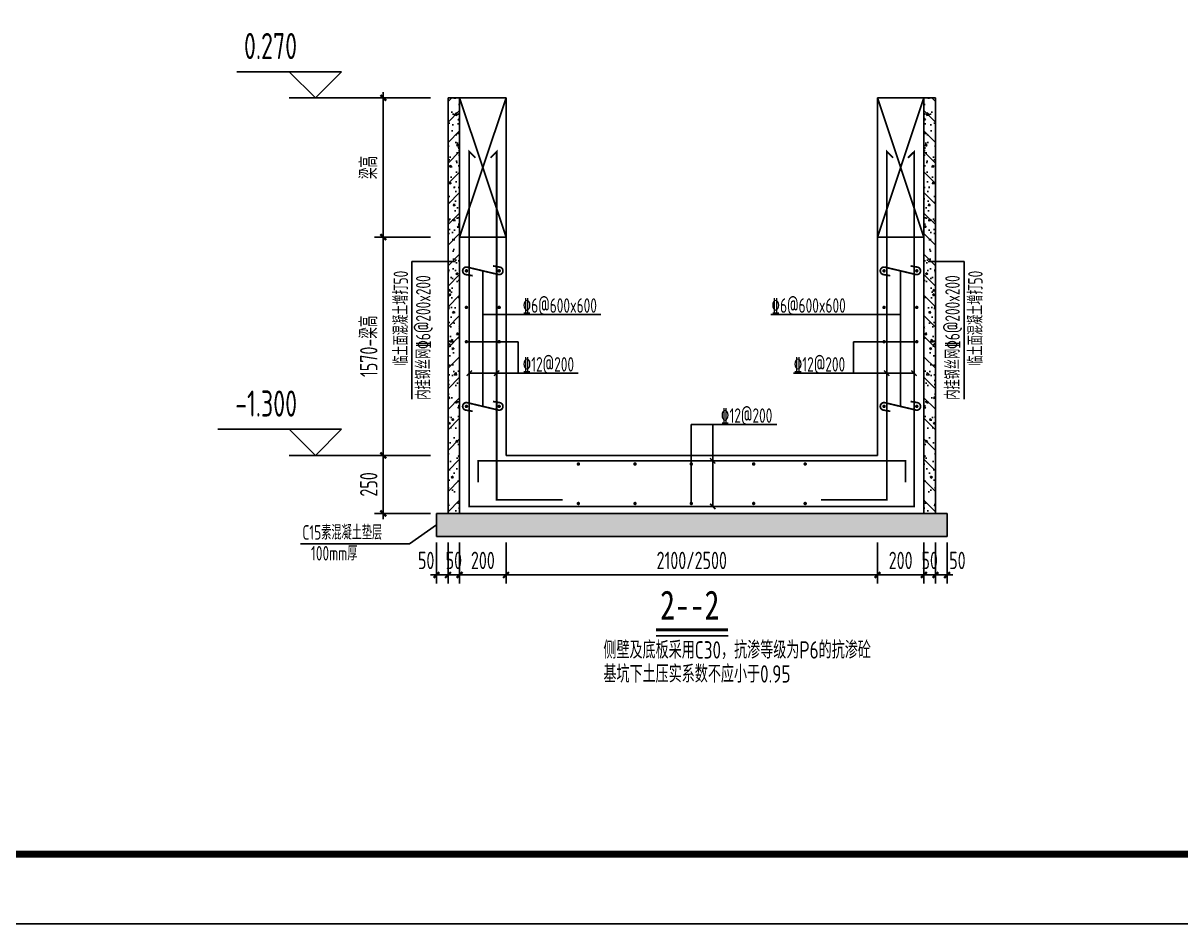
# Model space of a CAD drawing. Extents: x 8268344 to 8869063, y 669070 to 951310.
# Drawn here: x 8668349 to 8688299, y 880030 to 895549 of the extents above; entities that cross this region are included whole.
import ezdxf
from ezdxf.enums import TextEntityAlignment as Align

# ---------------------------------------------------------------- set-up
doc = ezdxf.new("R2010")
doc.units = 0
doc.header["$LTSCALE"] = 1000
doc.layers.get('0').update_dxf_attribs({"linetype": 'CONTINUOUS'})
doc.layers.get('Defpoints').update_dxf_attribs({"linetype": 'CONTINUOUS'})
for name, color, linetype in [('DIM', 3, 'CONTINUOUS'), ('DIM_SYMB', 3, 'CONTINUOUS'), ('HATCH', 254, 'CONTINUOUS'), ('PUB_TEXT', 7, 'CONTINUOUS'), ('PUB_TITLE', 255, 'CONTINUOUS'), ('REIN', 1, 'CONTINUOUS'), ('TEXT', 7, 'CONTINUOUS'), ('THIN', 7, 'CONTINUOUS')]:
    doc.layers.add(name, color=color, linetype=linetype)
doc.styles.add('-宋体', font='', dxfattribs={"width": 0.8})
doc.styles.add('TSSD_Dimension', font='Tssdeng.shx', dxfattribs={"width": 0.7, "bigfont": 'tssdchn.shx'})
doc.styles.add('TSSD_Label', font='Tssdeng.shx', dxfattribs={"width": 0.7, "bigfont": 'hztxt.shx'})
doc.styles.add('TSSD_REIN', font='Tssdeng.shx', dxfattribs={"width": 0.7, "bigfont": 'hztxt.shx'})
doc.styles.get('-宋体').set_extended_font_data('SimSun')
doc.dimstyles.new('TSSD_100_100', dxfattribs={"dimtxt": 300, "dimasz": 100, "dimexe": 150, "dimexo": 100, "dimgap": 100, "dimtad": 1, "dimdec": 0, "dimzin": 0, "dimdsep": 46, "dimtxsty": 'TSSD_Dimension', "dimblk": 'ARCHTICK', "dimcen": 0, "dimdle": 100, "dimclrt": 7, "dimadec": 0, "dimazin": 0, "dimtfac": 1, "dimtdec": 0, "dimtix": 1, "dimtmove": 2, "dimatfit": 3, "dimfxl": 0, "dimtolj": 1, "dimtzin": 0, "dimarcsym": 0})

# ---------------------------------------------------------------- blocks, each defined once
blk = doc.blocks.new('_ArchTick')
at = {"color": 0, "linetype": 'ByBlock', "const_width": 0.4}
blk.add_lwpolyline([(-0.5, -0.5), (0.5, 0.5)], dxfattribs=at)
blk = doc.blocks.new('*D800')
at = {"layer": 'Defpoints', "color": 0}
for p in [(8675471, 888101), (8674555, 887101), (8675471, 887101)]:
    blk.add_point(p, dxfattribs=at)
at = {"layer": 'DIM', "color": 0, "lineweight": -2}
for p, q in [((8674555, 888201), (8674555, 887001)), ((8675371, 888101), (8674405, 888101)), ((8675371, 887101), (8674405, 887101))]:
    blk.add_line(p, q, dxfattribs=at)
at = {"layer": 'DIM', "color": 0, "lineweight": -2, "xscale": 100, "yscale": 100, "zscale": 100}
for p, rotation in [((8674555, 888101), 90), ((8674555, 887101), 270)]:
    blk.add_blockref('_ArchTick', p, dxfattribs=dict(at, rotation=rotation))
at = {"layer": 'DIM', "color": 7, "insert": (8674305, 887601), "char_height": 300, "attachment_point": 5, "rotation": 90, "style": 'TSSD_Dimension'}
blk.add_mtext('\\A1;250', dxfattribs=at)
blk = doc.blocks.new('*D801')
at = {"layer": 'Defpoints', "color": 0}
for p in [(8675471, 891861), (8674555, 888101), (8675471, 888101)]:
    blk.add_point(p, dxfattribs=at)
at = {"layer": 'DIM', "color": 0, "lineweight": -2}
for p, q in [((8675371, 891861), (8674405, 891861)), ((8674555, 891961), (8674555, 888001)), ((8675371, 888101), (8674405, 888101))]:
    blk.add_line(p, q, dxfattribs=at)
at = {"layer": 'DIM', "color": 0, "lineweight": -2, "xscale": 100, "yscale": 100, "zscale": 100}
for p, rotation in [((8674555, 891861), 90), ((8674555, 888101), 270)]:
    blk.add_blockref('_ArchTick', p, dxfattribs=dict(at, rotation=rotation))
at = {"layer": 'DIM', "color": 7, "insert": (8674305, 889981), "char_height": 300, "attachment_point": 5, "rotation": 90, "style": 'TSSD_Dimension'}
blk.add_mtext('\\A1;1570-梁高', dxfattribs=at)
blk = doc.blocks.new('*D802')
at = {"layer": 'Defpoints', "color": 0}
for p in [(8675471, 894261), (8674555, 891861), (8675471, 891861)]:
    blk.add_point(p, dxfattribs=at)
at = {"layer": 'DIM', "color": 0, "lineweight": -2}
for p, q in [((8675371, 894261), (8674405, 894261)), ((8674555, 894361), (8674555, 891761)), ((8675371, 891861), (8674405, 891861))]:
    blk.add_line(p, q, dxfattribs=at)
at = {"layer": 'DIM', "color": 0, "lineweight": -2, "xscale": 100, "yscale": 100, "zscale": 100}
for p, rotation in [((8674555, 894261), 90), ((8674555, 891861), 270)]:
    blk.add_blockref('_ArchTick', p, dxfattribs=dict(at, rotation=rotation))
at = {"layer": 'DIM', "color": 7, "insert": (8674305, 893061), "char_height": 300, "attachment_point": 5, "rotation": 90, "style": 'TSSD_Dimension'}
blk.add_mtext('\\A1;梁高', dxfattribs=at)
blk = doc.blocks.new('*D803')
at = {"layer": 'Defpoints', "color": 0}
for p in [(8683071, 886701), (8683871, 886701), (8683071, 886041)]:
    blk.add_point(p, dxfattribs=at)
at = {"layer": 'DIM', "color": 0, "lineweight": -2}
for p, q in [((8683071, 886601), (8683071, 885891)), ((8683871, 886601), (8683871, 885891)), ((8683971, 886041), (8682971, 886041))]:
    blk.add_line(p, q, dxfattribs=at)
at = {"layer": 'DIM', "color": 0, "lineweight": -2, "xscale": 100, "yscale": 100, "zscale": 100, "rotation": 180}
blk.add_blockref('_ArchTick', (8683071, 886041), dxfattribs=at)
at = {"layer": 'DIM', "color": 0, "lineweight": -2, "xscale": 100, "yscale": 100, "zscale": 100}
blk.add_blockref('_ArchTick', (8683871, 886041), dxfattribs=at)
at = {"layer": 'DIM', "color": 7, "insert": (8683471, 886291), "char_height": 300, "attachment_point": 5, "style": 'TSSD_Dimension'}
blk.add_mtext('\\A1;200', dxfattribs=at)
blk = doc.blocks.new('*D804')
at = {"layer": 'Defpoints', "color": 0}
for p in [(8676671, 886701), (8683071, 886701), (8676671, 886041)]:
    blk.add_point(p, dxfattribs=at)
at = {"layer": 'DIM', "color": 0, "lineweight": -2}
for p, q in [((8676671, 886601), (8676671, 885891)), ((8683071, 886601), (8683071, 885891)), ((8683171, 886041), (8676571, 886041))]:
    blk.add_line(p, q, dxfattribs=at)
at = {"layer": 'DIM', "color": 0, "lineweight": -2, "xscale": 100, "yscale": 100, "zscale": 100, "rotation": 180}
blk.add_blockref('_ArchTick', (8676671, 886041), dxfattribs=at)
at = {"layer": 'DIM', "color": 0, "lineweight": -2, "xscale": 100, "yscale": 100, "zscale": 100}
blk.add_blockref('_ArchTick', (8683071, 886041), dxfattribs=at)
at = {"layer": 'DIM', "color": 7, "insert": (8679871, 886291), "char_height": 300, "attachment_point": 5, "style": 'TSSD_Dimension'}
blk.add_mtext('\\A1;2100/2500', dxfattribs=at)
blk = doc.blocks.new('*D805')
at = {"layer": 'Defpoints', "color": 0}
for p in [(8675671, 886701), (8675871, 886701), (8675671, 886041)]:
    blk.add_point(p, dxfattribs=at)
at = {"layer": 'DIM', "color": 0, "lineweight": -2}
for p, q in [((8675671, 886601), (8675671, 885891)), ((8675871, 886601), (8675871, 885891)), ((8675671, 886041), (8675571, 886041)), ((8675871, 886041), (8675671, 886041)), ((8675871, 886041), (8675971, 886041))]:
    blk.add_line(p, q, dxfattribs=at)
at = {"layer": 'DIM', "color": 0, "lineweight": -2, "xscale": 100, "yscale": 100, "zscale": 100}
blk.add_blockref('_ArchTick', (8675671, 886041), dxfattribs=at)
at = {"layer": 'DIM', "color": 0, "lineweight": -2, "xscale": 100, "yscale": 100, "zscale": 100, "rotation": 180}
blk.add_blockref('_ArchTick', (8675871, 886041), dxfattribs=at)
at = {"layer": 'DIM', "color": 7, "insert": (8675771, 886291), "char_height": 300, "attachment_point": 5, "style": 'TSSD_Dimension'}
blk.add_mtext('\\A1;50', dxfattribs=at)
blk = doc.blocks.new('*D806')
at = {"layer": 'Defpoints', "color": 0}
for p in [(8684071, 886701), (8684271, 886701), (8684271, 886041)]:
    blk.add_point(p, dxfattribs=at)
at = {"layer": 'DIM', "color": 0, "lineweight": -2}
for p, q in [((8684071, 886601), (8684071, 885891)), ((8684271, 886601), (8684271, 885891)), ((8683971, 886041), (8684371, 886041))]:
    blk.add_line(p, q, dxfattribs=at)
at = {"layer": 'DIM', "color": 0, "lineweight": -2, "xscale": 100, "yscale": 100, "zscale": 100, "rotation": 180}
blk.add_blockref('_ArchTick', (8684071, 886041), dxfattribs=at)
at = {"layer": 'DIM', "color": 0, "lineweight": -2, "xscale": 100, "yscale": 100, "zscale": 100}
blk.add_blockref('_ArchTick', (8684271, 886041), dxfattribs=at)
at = {"layer": 'DIM', "color": 7, "insert": (8684449, 886291), "char_height": 300, "attachment_point": 5, "style": 'TSSD_Dimension'}
blk.add_mtext('\\A1;50', dxfattribs=at)
blk = doc.blocks.new('*D807')
at = {"layer": 'Defpoints', "color": 0}
for p in [(8675471, 886701), (8675671, 886701), (8675671, 886041)]:
    blk.add_point(p, dxfattribs=at)
at = {"layer": 'DIM', "color": 0, "lineweight": -2}
for p, q in [((8675471, 886601), (8675471, 885891)), ((8675671, 886601), (8675671, 885891)), ((8675371, 886041), (8675771, 886041))]:
    blk.add_line(p, q, dxfattribs=at)
at = {"layer": 'DIM', "color": 0, "lineweight": -2, "xscale": 100, "yscale": 100, "zscale": 100, "rotation": 180}
blk.add_blockref('_ArchTick', (8675471, 886041), dxfattribs=at)
at = {"layer": 'DIM', "color": 0, "lineweight": -2, "xscale": 100, "yscale": 100, "zscale": 100}
blk.add_blockref('_ArchTick', (8675671, 886041), dxfattribs=at)
at = {"layer": 'DIM', "color": 7, "insert": (8675294, 886291), "char_height": 300, "attachment_point": 5, "style": 'TSSD_Dimension'}
blk.add_mtext('\\A1;50', dxfattribs=at)
blk = doc.blocks.new('*D808')
at = {"layer": 'Defpoints', "color": 0}
for p in [(8675871, 886701), (8676671, 886701), (8675871, 886041)]:
    blk.add_point(p, dxfattribs=at)
at = {"layer": 'DIM', "color": 0, "lineweight": -2}
for p, q in [((8675871, 886601), (8675871, 885891)), ((8676671, 886601), (8676671, 885891)), ((8676771, 886041), (8675771, 886041))]:
    blk.add_line(p, q, dxfattribs=at)
at = {"layer": 'DIM', "color": 0, "lineweight": -2, "xscale": 100, "yscale": 100, "zscale": 100, "rotation": 180}
blk.add_blockref('_ArchTick', (8675871, 886041), dxfattribs=at)
at = {"layer": 'DIM', "color": 0, "lineweight": -2, "xscale": 100, "yscale": 100, "zscale": 100}
blk.add_blockref('_ArchTick', (8676671, 886041), dxfattribs=at)
at = {"layer": 'DIM', "color": 7, "insert": (8676271, 886291), "char_height": 300, "attachment_point": 5, "style": 'TSSD_Dimension'}
blk.add_mtext('\\A1;200', dxfattribs=at)
blk = doc.blocks.new('*D809')
at = {"layer": 'Defpoints', "color": 0}
for p in [(8683871, 886701), (8684071, 886701), (8683871, 886041)]:
    blk.add_point(p, dxfattribs=at)
at = {"layer": 'DIM', "color": 0, "lineweight": -2}
for p, q in [((8683871, 886601), (8683871, 885891)), ((8684071, 886601), (8684071, 885891)), ((8683871, 886041), (8683771, 886041)), ((8684071, 886041), (8683871, 886041)), ((8684071, 886041), (8684171, 886041))]:
    blk.add_line(p, q, dxfattribs=at)
at = {"layer": 'DIM', "color": 0, "lineweight": -2, "xscale": 100, "yscale": 100, "zscale": 100}
blk.add_blockref('_ArchTick', (8683871, 886041), dxfattribs=at)
at = {"layer": 'DIM', "color": 0, "lineweight": -2, "xscale": 100, "yscale": 100, "zscale": 100, "rotation": 180}
blk.add_blockref('_ArchTick', (8684071, 886041), dxfattribs=at)
at = {"layer": 'DIM', "color": 7, "insert": (8683971, 886291), "char_height": 300, "attachment_point": 5, "style": 'TSSD_Dimension'}
blk.add_mtext('\\A1;50', dxfattribs=at)

msp = doc.modelspace()

# ---------------------------------------------------------------- hatches: boundary and pattern name
at = {"layer": 'HATCH'}
h = msp.add_hatch(dxfattribs=at)
h.set_pattern_fill('ARMORED', color=256, scale=50, style=0)
h.set_pattern_definition([(50, (7719099.06, 640489.74), (358.63009, -31.37607), [37.5, -412.5]), (355, (7719099.06, 640489.74), (-69.37567, 376.09607), [30, -330]), (100.4514, (7719128.95, 640487.13), (289.25469, 344.71977), [31.8701, -350.57106]), (46.1842, (7719099.06, 640589.74), (533.62052, -82.7595), [56.25, -618.75]), (96.6356, (7719143.53, 640582.84), (467.33135, 487.05894), [47.80514, -525.8565]), (351.1842, (7719099.06, 640589.74), (467.33097, 487.0593), [45, -495]), (21, (7719149.06, 640564.74), (298.45353, -201.309445), [37.5, -412.5]), (326, (7719149.06, 640564.74), (121.65767, 362.57502), [30, -330]), (71.4514, (7719173.93, 640547.96), (420.11131, 161.26525), [31.8701, -350.57106]), (37.5, (7719099.06, 640489.74), (6.079928, 166.446927), [0, -326, 0, -335, 0, -331.25]), (7.5, (7719099.06, 640489.74), (131.53477, 197.205856), [0, -191, 0, -318.5, 0, -126.25]), (327.5, (7718987.56, 640489.74), (266.911218, -11.277436), [0, -125, 0, -390, 0, -517.5]), (317.5, (7718937.56, 640489.74), (291.593085, 50.05249), [0, -162.5, 0, -259, 0, -367.5]), (45, (7719099.06, 640489.74), (-176.776695, 176.776695), [])])
h.paths.add_polyline_path([(8675871.3, 894261.3), (8675671.3, 894261.3), (8675671.3, 887101.3), (8675871.3, 887101.3)])
h = msp.add_hatch(dxfattribs=at)
h.set_pattern_fill('ARMORED', color=256, scale=50, style=0)
h.set_pattern_definition([(130, (9640643.45, 640489.74), (-358.63009, -31.37607), [37.5, -412.5]), (185, (9640643.45, 640489.74), (69.37567, 376.09607), [30, -330]), (79.5486, (9640613.57, 640487.13), (-289.25469, 344.71977), [31.8701, -350.57106]), (133.8158, (9640643.45, 640589.74), (-533.62052, -82.7595), [56.25, -618.75]), (83.3644, (9640599, 640582.84), (-467.33135, 487.05894), [47.80514, -525.8565]), (188.8158, (9640643.45, 640589.74), (-467.33097, 487.0593), [45, -495]), (159, (9640593.45, 640564.74), (-298.45353, -201.309445), [37.5, -412.5]), (214, (9640593.45, 640564.74), (-121.65767, 362.57502), [30, -330]), (108.5486, (9640568.6, 640547.96), (-420.11131, 161.26525), [31.8701, -350.57106]), (142.5, (9640643.45, 640489.74), (-6.079928, 166.446927), [0, -326, 0, -335, 0, -331.25]), (172.5, (9640643.45, 640489.74), (-131.53477, 197.205856), [0, -191, 0, -318.5, 0, -126.25]), (212.5, (9640754.95, 640489.74), (-266.911218, -11.277436), [0, -125, 0, -390, 0, -517.5]), (222.5, (9640804.95, 640489.74), (-291.593085, 50.05249), [0, -162.5, 0, -259, 0, -367.5]), (135, (9640643.45, 640489.74), (176.776695, 176.776695), [])])
h.paths.add_polyline_path([(8683871.3, 894261.3), (8684071.3, 894261.3), (8684071.3, 887101.3), (8683871.3, 887101.3)])
h = msp.add_hatch(dxfattribs=at)
h.set_pattern_fill('CONCRETE', color=256, scale=50, style=0)
h.set_pattern_definition([(50, (7719099.06, 640489.74), (358.63009, -31.37607), [37.5, -412.5]), (355, (7719099.06, 640489.74), (-69.37567, 376.09607), [30, -330]), (100.4514, (7719128.95, 640487.13), (289.25469, 344.71977), [31.8701, -350.57106]), (46.1842, (7719099.06, 640589.74), (533.62052, -82.7595), [56.25, -618.75]), (96.6356, (7719143.53, 640582.84), (467.33135, 487.05894), [47.80514, -525.8565]), (351.1842, (7719099.06, 640589.74), (467.33097, 487.0593), [45, -495]), (21, (7719149.06, 640564.74), (298.45353, -201.309445), [37.5, -412.5]), (326, (7719149.06, 640564.74), (121.65767, 362.57502), [30, -330]), (71.4514, (7719173.93, 640547.96), (420.11131, 161.26525), [31.8701, -350.57106]), (37.5, (7719099.06, 640489.74), (6.079928, 166.446927), [0, -326, 0, -335, 0, -331.25]), (7.5, (7719099.06, 640489.74), (131.53477, 197.205856), [0, -191, 0, -318.5, 0, -126.25]), (327.5, (7718987.56, 640489.74), (266.911218, -11.277436), [0, -125, 0, -390, 0, -517.5]), (317.5, (7718937.56, 640489.74), (291.593085, 50.05249), [0, -162.5, 0, -259, 0, -367.5])])
h.paths.add_polyline_path([(8675471.3, 887101.3), (8675471.3, 886701.3), (8684271.3, 886701.3), (8684271.3, 887101.3)])

# ---------------------------------------------------------------- linework, layer by layer
for p, q in [((8675671.3, 887101.3), (8675671.3, 894261.3)), ((8675671.3, 894261.3), (8675871.3, 894261.3)), ((8675871.3, 894261.3), (8675871.3, 887101.3)), ((8676671.3, 894261.3), (8675871.3, 894261.3)), ((8675871.3, 894261.3), (8676671.3, 891861.3)), ((8676671.3, 894261.3), (8675871.3, 891861.3)), ((8676671.3, 894261.3), (8676671.3, 888101.3)), ((8683071.3, 894261.3), (8683071.3, 888101.3)), ((8683871.3, 894261.3), (8683071.3, 894261.3)), ((8683071.3, 894261.3), (8683871.3, 891861.3)), ((8683871.3, 894261.3), (8683071.3, 891861.3)), ((8683871.3, 894261.3), (8683871.3, 887101.3)), ((8684071.3, 894261.3), (8683871.3, 894261.3)), ((8684071.3, 887101.3), (8684071.3, 894261.3)), ((8676671.3, 891861.3), (8675871.3, 891861.3)), ((8683871.3, 891861.3), (8683071.3, 891861.3)), ((8675798.8, 891440.3), (8675050, 891440.3)), ((8675050, 891440.3), (8675050, 889068.9)), ((8683943.7, 891440.3), (8684562.9, 891440.3)), ((8684562.9, 891440.3), (8684562.9, 889068.9)), ((8676270.2, 891281), (8676270.2, 888945.7)), ((8683466.9, 891281), (8683466.9, 888945.7)), ((8676270.2, 890531.4), (8678302.6, 890531.4)), ((8683466.9, 890531.4), (8681234.4, 890531.4)), ((8675988.2, 890059), (8676877.1, 890059)), ((8676877.1, 890059), (8676877.1, 889517.8)), ((8683748.8, 890059), (8682659.9, 890059)), ((8682659.9, 890059), (8682659.9, 889517.8)), ((8676037.2, 889517.8), (8677914.4, 889517.8)), ((8683699.9, 889517.8), (8681622.6, 889517.8)), ((8679862.9, 887272.2), (8679862.9, 888635.5)), ((8679862.9, 888635.5), (8681335.9, 888635.5)), ((8680232.1, 887222.2), (8680232.1, 888635.5)), ((8683071.3, 888101.3), (8676671.3, 888101.3)), ((8684271.3, 887101.3), (8675471.3, 887101.3)), ((8675471.3, 887101.3), (8675471.3, 886701.3)), ((8684271.3, 887101.3), (8684271.3, 886701.3)), ((8675471.3, 886701.3), (8679284.3, 886701.3)), ((8684271.3, 886701.3), (8679284.3, 886701.3))]:
    msp.add_line(p, q)
at = {"const_width": 26.2}
for points in [[(8675991.3, 889471.9), (8676083.1, 889563.7)], [(8676462.8, 889471.9), (8676554.5, 889563.7)], [(8683274.3, 889471.9), (8683182.5, 889563.7)], [(8683745.7, 889471.9), (8683654, 889563.7)], [(8680278, 887960.4), (8680186.3, 888052.2)], [(8680278, 887176.3), (8680186.3, 887268.1)]]:
    msp.add_lwpolyline(points, dxfattribs=at)
msp.add_lwpolyline([(8675471.3, 886903.5), (8675004.1, 886579.3), (8673128.8, 886579.3)])
at = {"layer": 'DIM'}
for p, q in [((8673836, 894711.3), (8672029.3, 894711.3)), ((8673386, 894261.3), (8672936, 894711.3)), ((8673386, 894261.3), (8673836, 894711.3)), ((8674455, 894261.3), (8672936, 894261.3)), ((8673836, 888551.3), (8671706.5, 888551.3)), ((8673386, 888101.3), (8672936, 888551.3)), ((8673386, 888101.3), (8673836, 888551.3)), ((8674455, 888101.3), (8672936, 888101.3))]:
    msp.add_line(p, q, dxfattribs=at)
at = {"layer": 'DIM_SYMB'}
msp.add_line((8680495.6, 884994.5), (8679255, 884994.5), dxfattribs=at)
at = {"layer": 'DIM_SYMB', "const_width": 50}
msp.add_lwpolyline([(8680495.6, 885094.5), (8679255, 885094.5)], dxfattribs=at)
at = {"layer": 'PUB_TITLE'}
msp.add_lwpolyline([(8585743.2, 880029.7), (8711863.2, 880029.7), (8711863.2, 951309.7), (8585743.2, 951309.7)], close=True, dxfattribs=at)
at = {"layer": 'PUB_TITLE', "const_width": 120}
msp.add_lwpolyline([(8588743.2, 881229.7), (8710663.2, 881229.7), (8710663.2, 950109.7), (8588743.2, 950109.7)], close=True, dxfattribs=at)
at = {"layer": 'REIN', "const_width": 30}
for points in [[(8676143.3, 893228.7), (8676037.2, 893334.7), (8676037.2, 887222.2), (8678671.3, 887222.2)], [(8676402.6, 893228.7), (8676508.6, 893334.7), (8676508.6, 887336.2), (8677644.4, 887336.2)], [(8683599.2, 893228.7), (8683705.3, 893334.7), (8683705.3, 887222.2), (8678671.3, 887222.2)], [(8683339.9, 893228.7), (8683233.9, 893334.7), (8683233.9, 887336.2), (8682098.1, 887336.2)], [(8676188.5, 887635.2), (8676188.5, 888006.3), (8678671.3, 888006.3)], [(8683554, 887635.2), (8683554, 888006.3), (8678671.3, 888006.3)]]:
    msp.add_lwpolyline(points, dxfattribs=at)
for points in [[(8676445, 891365.5), (8676563.2, 891345, -0.999857), (8676541.1, 891216.9), (8675999.3, 891345, 1.000143), (8675977.2, 891216.9), (8676095.4, 891196.5)], [(8683641.6, 891365.5), (8683759.9, 891345, -0.999857), (8683737.8, 891216.9), (8683196, 891345, 1.000143), (8683173.9, 891216.9), (8683292.1, 891196.5)], [(8676445, 889030.2), (8676563.2, 889009.7, -0.999857), (8676541.1, 888881.6), (8675999.3, 889009.7, 1.000143), (8675977.2, 888881.6), (8676095.4, 888861.2)], [(8683641.6, 889030.2), (8683759.9, 889009.7, -0.999857), (8683737.8, 888881.6), (8683196, 889009.7, 1.000143), (8683173.9, 888881.6), (8683292.1, 888861.2)]]:
    msp.add_lwpolyline(points, format="xyb", dxfattribs=at)
for points in [[(8676003.2, 891281, -1), (8675973.2, 891281, -1)], [(8676567.2, 891281, -1), (8676537.2, 891281, -1)], [(8683199.9, 891281, -1), (8683169.9, 891281, -1)], [(8683763.8, 891281, -1), (8683733.8, 891281, -1)], [(8676003.2, 890650.6, -1), (8675973.2, 890650.6, -1)], [(8676567.2, 890650.6, -1), (8676537.2, 890650.6, -1)], [(8683199.9, 890650.6, -1), (8683169.9, 890650.6, -1)], [(8683763.8, 890650.6, -1), (8683733.8, 890650.6, -1)], [(8676003.2, 890059, -1), (8675973.2, 890059, -1)], [(8676567.2, 890059, -1), (8676537.2, 890059, -1)], [(8683199.9, 890059, -1), (8683169.9, 890059, -1)], [(8683763.8, 890059, -1), (8683733.8, 890059, -1)], [(8676003.2, 888945.7, -1), (8675973.2, 888945.7, -1)], [(8676567.2, 888945.7, -1), (8676537.2, 888945.7, -1)], [(8683199.9, 888945.7, -1), (8683169.9, 888945.7, -1)], [(8683763.8, 888945.7, -1), (8683733.8, 888945.7, -1)], [(8677932, 887952.6, -1), (8677902, 887952.6, -1)], [(8678908.3, 887952.6, -1), (8678878.3, 887952.6, -1)], [(8679847.9, 887952.6, 1), (8679877.9, 887952.6, 1)], [(8680922.9, 887952.6, 1), (8680952.9, 887952.6, 1)], [(8681810.6, 887952.6, 1), (8681840.6, 887952.6, 1)], [(8677932, 887272.2, -1), (8677902, 887272.2, -1)], [(8678908.3, 887272.2, -1), (8678878.3, 887272.2, -1)], [(8679847.9, 887272.2, 1), (8679877.9, 887272.2, 1)], [(8680922.9, 887272.2, 1), (8680952.9, 887272.2, 1)], [(8681810.6, 887272.2, 1), (8681840.6, 887272.2, 1)]]:
    msp.add_lwpolyline(points, format="xyb", close=True, dxfattribs=at)

# ---------------------------------------------------------------- texts
at = {"layer": 'PUB_TEXT', "color": 0, "style": '-宋体', "width": 0.75}
msp.add_text('2--2', height=500, dxfattribs=at).set_placement((8679326.8, 885273.2))
at = {"layer": 'TEXT', "style": 'TSSD_REIN', "width": 0.7}
for s, p in [('临土面混凝土增打50', (8674982.7, 889646.8)), ('内挂钢丝网%%1326@200x200', (8675369.1, 889061.4)), ('内挂钢丝网%%1326@200x200', (8684489.8, 889061.4)), ('临土面混凝土增打50', (8684884.1, 889646.8))]:
    msp.add_text(s, height=250, rotation=90, dxfattribs=at).set_placement(p)
for s, p in [('%%1326@600x600', (8676954.6, 890558.1)), ('%%1326@600x600', (8681243.1, 890558.1)), ('%%13212@200', (8676954.6, 889544.5)), ('%%13212@200', (8681626.7, 889544.5)), ('%%13212@200', (8680371.4, 888662.2)), ('C15素混凝土垫层', (8673161.5, 886649.5)), ('100mm厚', (8673309.6, 886289.4))]:
    msp.add_text(s, height=250, dxfattribs=at).set_placement(p)
at = {"layer": 'TEXT', "ltscale": 99, "style": 'TSSD_REIN', "width": 0.75}
for s, p in [('侧壁及底板采用C30，抗渗等级为P6的抗渗砼', (8678348.6, 884599.2)), ('基坑下土压实系数不应小于0.95', (8678348.6, 884185.9))]:
    msp.add_text(s, height=300, dxfattribs=at).set_placement(p)
at = {"layer": 'THIN', "style": 'TSSD_Label', "width": 0.7}
for s, p in [('0.270', (8673069.8, 894794.3)), ('-1.300', (8673069.8, 888634.3))]:
    msp.add_text(s, height=450, dxfattribs=at).set_placement(p, align=Align.BOTTOM_RIGHT)

# ---------------------------------------------------------------- dimensions: what is measured, and where the dimension line sits
at = {"layer": 'DIM'}
for base, p1, p2, angle, text, picture, middle in [((8674555, 891861.3), (8675471.3, 894261.3), (8675471.3, 891861.3), 90, '梁高', '*D802', (8674305, 893061.3)), ((8674555, 888101.3), (8675471.3, 891861.3), (8675471.3, 888101.3), 90, '1570-梁高', '*D801', (8674305, 889981.3)), ((8676671.3, 886041.4), (8683071.3, 886701.3), (8676671.3, 886701.3), 180, '2100/2500', '*D804', (8679871.3, 886291.4))]:
    dim = msp.add_linear_dim(base=base, p1=p1, p2=p2, angle=angle, text=text, dimstyle='TSSD_100_100', override={"dimlfac": 0.25}, dxfattribs=at)
    dim.commit()
    dim.dimension.update_dxf_attribs({"geometry": picture, "text_midpoint": middle})
for base, p1, p2, angle, picture, middle in [((8674555, 887101.3), (8675471.3, 888101.3), (8675471.3, 887101.3), 90, '*D800', (8674305, 887601.3)), ((8675671.3, 886041.4), (8675871.3, 886701.3), (8675671.3, 886701.3), 180, '*D805', (8675771.3, 886291.4)), ((8675871.3, 886041.4), (8676671.3, 886701.3), (8675871.3, 886701.3), 180, '*D808', (8676271.3, 886291.4)), ((8683071.3, 886041.4), (8683871.3, 886701.3), (8683071.3, 886701.3), 180, '*D803', (8683471.3, 886291.4)), ((8683871.3, 886041.4), (8684071.3, 886701.3), (8683871.3, 886701.3), 180, '*D809', (8683971.3, 886291.4))]:
    dim = msp.add_linear_dim(base=base, p1=p1, p2=p2, angle=angle, dimstyle='TSSD_100_100', override={"dimlfac": 0.25}, dxfattribs=at)
    dim.commit()
    dim.dimension.update_dxf_attribs({"geometry": picture, "text_midpoint": middle})
for base, p1, p2, picture, middle in [((8675671.3, 886041.4), (8675471.3, 886701.3), (8675671.3, 886701.3), '*D807', (8675294, 886291.4)), ((8684271.3, 886041.4), (8684071.3, 886701.3), (8684271.3, 886701.3), '*D806', (8684448.6, 886291.4))]:
    dim = msp.add_linear_dim(base=base, p1=p1, p2=p2, dimstyle='TSSD_100_100', override={"dimlfac": 0.25}, dxfattribs=at)
    dim.commit()
    dim.dimension.update_dxf_attribs({"geometry": picture, "text_midpoint": middle, "dimtype": 160})

doc.saveas('drawing.dxf')
